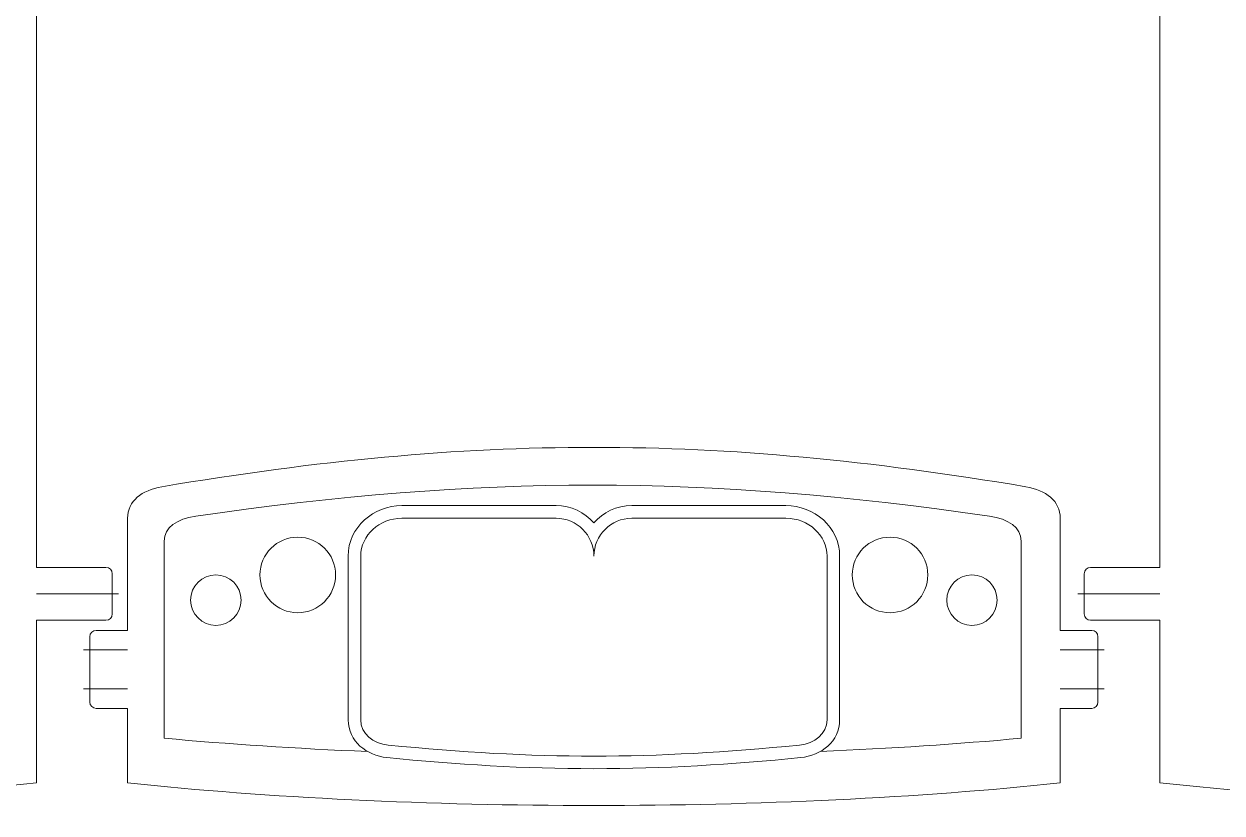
# Model space of a CAD drawing. Header units: centimetres. Extents: x -22.9 to 22.5, y -18.3 to 17.6.
# Drawn here: x -14.63 to -5.12, y 4.91 to 11.17 of the extents above; entities that cross this region are included whole.
import ezdxf

# ---------------------------------------------------------------- set-up
doc = ezdxf.new("R2010")
doc.units = ezdxf.units.CM
doc.header["$MEASUREMENT"] = 0
doc.layers.add('layer 1', color=7, linetype='Continuous')

msp = doc.modelspace()

# ---------------------------------------------------------------- linework, layer by layer
at = {"layer": 'layer 1', "color": 250, "lineweight": 9}
for points, knots in [([(-14.82628, 17.45069), (-14.6615, 17.44223), (-14.52628, 17.31567), (-14.52628, 17.15069), (-14.52628, 17.15069), (-14.52628, 17.15069), (-14.52628, 13.36068), (-14.52628, 13.36068), (-14.52628, 13.36068), (-14.52628, 13.36068), (-13.97626, 13.36068), (-13.97626, 13.36068), (-13.97626, 13.36068), (-13.94876, 13.36068), (-13.92626, 13.33817), (-13.92626, 13.31068), (-13.92626, 13.31068), (-13.92626, 13.31068), (-13.92626, 12.99068), (-13.92626, 12.99068), (-13.92626, 12.99068), (-13.92626, 12.96319), (-13.94877, 12.94068), (-13.97626, 12.94068), (-13.97626, 12.94068), (-13.97626, 12.94068), (-14.52628, 12.94068), (-14.52628, 12.94068), (-14.52628, 12.94068), (-14.52628, 12.94068), (-14.52628, 6.8607), (-14.52628, 6.8607), (-14.52628, 6.8607), (-14.52628, 6.8607), (-13.97626, 6.8607), (-13.97626, 6.8607), (-13.97626, 6.8607), (-13.94876, 6.8607), (-13.92626, 6.83819), (-13.92626, 6.8107), (-13.92626, 6.8107), (-13.92626, 6.8107), (-13.92626, 6.4907), (-13.92626, 6.4907), (-13.92626, 6.4907), (-13.92626, 6.46321), (-13.94877, 6.4407), (-13.97626, 6.4407), (-13.97626, 6.4407), (-13.97626, 6.4407), (-14.52628, 6.4407), (-14.52628, 6.4407), (-14.52628, 6.4407), (-14.52628, 6.4407), (-14.52628, 5.1507), (-14.52628, 5.1507), (-14.52628, 5.1507), (-16.74558, 4.91077), (-19.70698, 4.91077), (-21.92628, 5.1507), (-21.92628, 5.1507), (-21.92628, 5.1507), (-21.92628, 6.4407), (-21.92628, 6.4407), (-21.92628, 6.4407), (-21.92628, 6.4407), (-22.4763, 6.4407), (-22.4763, 6.4407), (-22.4763, 6.4407), (-22.50379, 6.4407), (-22.5263, 6.46321), (-22.5263, 6.4907), (-22.5263, 6.4907), (-22.5263, 6.4907), (-22.5263, 6.8107), (-22.5263, 6.8107), (-22.5263, 6.8107), (-22.5263, 6.83819), (-22.5038, 6.8607), (-22.4763, 6.8607), (-22.4763, 6.8607), (-22.4763, 6.8607), (-21.92628, 6.8607), (-21.92628, 6.8607), (-21.92628, 6.8607), (-21.92628, 6.8607), (-21.92628, 12.94068), (-21.92628, 12.94068), (-21.92628, 12.94068), (-21.92628, 12.94068), (-22.4763, 12.94068), (-22.4763, 12.94068), (-22.4763, 12.94068), (-22.50379, 12.94068), (-22.5263, 12.96319), (-22.5263, 12.99068), (-22.5263, 12.99068), (-22.5263, 12.99068), (-22.5263, 13.31068), (-22.5263, 13.31068), (-22.5263, 13.31068), (-22.5263, 13.33817), (-22.5038, 13.36068), (-22.4763, 13.36068), (-22.4763, 13.36068), (-22.4763, 13.36068), (-21.92628, 13.36068), (-21.92628, 13.36068), (-21.92628, 13.36068), (-21.92628, 13.36068), (-21.92628, 17.15069), (-21.92628, 17.15069), (-21.92628, 17.15069), (-21.92628, 17.31567), (-21.79106, 17.44223), (-21.62628, 17.45069), (-21.62628, 17.45069), (-19.32518, 17.56885), (-17.12738, 17.56885), (-14.82628, 17.45069)], [0, 0, 0, 0, 0.0322581, 0.0322581, 0.0322581, 0.0322581, 0.0645161, 0.0645161, 0.0645161, 0.0645161, 0.0967742, 0.0967742, 0.0967742, 0.0967742, 0.1290323, 0.1290323, 0.1290323, 0.1290323, 0.1612903, 0.1612903, 0.1612903, 0.1612903, 0.1935484, 0.1935484, 0.1935484, 0.1935484, 0.2258065, 0.2258065, 0.2258065, 0.2258065, 0.2580645, 0.2580645, 0.2580645, 0.2580645, 0.2903226, 0.2903226, 0.2903226, 0.2903226, 0.3225806, 0.3225806, 0.3225806, 0.3225806, 0.3548387, 0.3548387, 0.3548387, 0.3548387, 0.3870968, 0.3870968, 0.3870968, 0.3870968, 0.4193548, 0.4193548, 0.4193548, 0.4193548, 0.4516129, 0.4516129, 0.4516129, 0.4516129, 0.483871, 0.483871, 0.483871, 0.483871, 0.516129, 0.516129, 0.516129, 0.516129, 0.5483871, 0.5483871, 0.5483871, 0.5483871, 0.5806452, 0.5806452, 0.5806452, 0.5806452, 0.6129032, 0.6129032, 0.6129032, 0.6129032, 0.6451613, 0.6451613, 0.6451613, 0.6451613, 0.6774194, 0.6774194, 0.6774194, 0.6774194, 0.7096774, 0.7096774, 0.7096774, 0.7096774, 0.7419355, 0.7419355, 0.7419355, 0.7419355, 0.7741935, 0.7741935, 0.7741935, 0.7741935, 0.8064516, 0.8064516, 0.8064516, 0.8064516, 0.8387097, 0.8387097, 0.8387097, 0.8387097, 0.8709677, 0.8709677, 0.8709677, 0.8709677, 0.9032258, 0.9032258, 0.9032258, 0.9032258, 0.9354839, 0.9354839, 0.9354839, 0.9354839, 1, 1, 1, 1]), ([(1.48765, 17.45069), (1.65243, 17.44223), (1.78765, 17.31567), (1.78765, 17.15069), (1.78765, 17.15069), (1.78765, 17.15069), (1.78765, 13.36068), (1.78765, 13.36068), (1.78765, 13.36068), (1.78765, 13.36068), (2.33767, 13.36068), (2.33767, 13.36068), (2.33767, 13.36068), (2.36517, 13.36068), (2.38767, 13.33817), (2.38767, 13.31068), (2.38767, 13.31068), (2.38767, 13.31068), (2.38767, 12.99068), (2.38767, 12.99068), (2.38767, 12.99068), (2.38767, 12.96319), (2.36516, 12.94068), (2.33767, 12.94068), (2.33767, 12.94068), (2.33767, 12.94068), (1.78765, 12.94068), (1.78765, 12.94068), (1.78765, 12.94068), (1.78765, 12.94068), (1.78765, 6.8607), (1.78765, 6.8607), (1.78765, 6.8607), (1.78765, 6.8607), (2.33767, 6.8607), (2.33767, 6.8607), (2.33767, 6.8607), (2.36517, 6.8607), (2.38767, 6.83819), (2.38767, 6.8107), (2.38767, 6.8107), (2.38767, 6.8107), (2.38767, 6.4907), (2.38767, 6.4907), (2.38767, 6.4907), (2.38767, 6.46321), (2.36516, 6.4407), (2.33767, 6.4407), (2.33767, 6.4407), (2.33767, 6.4407), (1.78765, 6.4407), (1.78765, 6.4407), (1.78765, 6.4407), (1.78765, 6.4407), (1.78765, 5.1507), (1.78765, 5.1507), (1.78765, 5.1507), (-0.43165, 4.91077), (-3.39305, 4.91077), (-5.61235, 5.1507), (-5.61235, 5.1507), (-5.61235, 5.1507), (-5.61235, 6.4407), (-5.61235, 6.4407), (-5.61235, 6.4407), (-5.61235, 6.4407), (-6.16237, 6.4407), (-6.16237, 6.4407), (-6.16237, 6.4407), (-6.18986, 6.4407), (-6.21237, 6.46321), (-6.21237, 6.4907), (-6.21237, 6.4907), (-6.21237, 6.4907), (-6.21237, 6.8107), (-6.21237, 6.8107), (-6.21237, 6.8107), (-6.21237, 6.83819), (-6.18987, 6.8607), (-6.16237, 6.8607), (-6.16237, 6.8607), (-6.16237, 6.8607), (-5.61235, 6.8607), (-5.61235, 6.8607), (-5.61235, 6.8607), (-5.61235, 6.8607), (-5.61235, 12.94068), (-5.61235, 12.94068), (-5.61235, 12.94068), (-5.61235, 12.94068), (-6.16237, 12.94068), (-6.16237, 12.94068), (-6.16237, 12.94068), (-6.18986, 12.94068), (-6.21237, 12.96319), (-6.21237, 12.99068), (-6.21237, 12.99068), (-6.21237, 12.99068), (-6.21237, 13.31068), (-6.21237, 13.31068), (-6.21237, 13.31068), (-6.21237, 13.33817), (-6.18987, 13.36068), (-6.16237, 13.36068), (-6.16237, 13.36068), (-6.16237, 13.36068), (-5.61235, 13.36068), (-5.61235, 13.36068), (-5.61235, 13.36068), (-5.61235, 13.36068), (-5.61235, 17.15069), (-5.61235, 17.15069), (-5.61235, 17.15069), (-5.61235, 17.31567), (-5.47713, 17.44223), (-5.31235, 17.45069), (-5.31235, 17.45069), (-3.01125, 17.56885), (-0.81345, 17.56885), (1.48765, 17.45069)], [0, 0, 0, 0, 0.0322581, 0.0322581, 0.0322581, 0.0322581, 0.0645161, 0.0645161, 0.0645161, 0.0645161, 0.0967742, 0.0967742, 0.0967742, 0.0967742, 0.1290323, 0.1290323, 0.1290323, 0.1290323, 0.1612903, 0.1612903, 0.1612903, 0.1612903, 0.1935484, 0.1935484, 0.1935484, 0.1935484, 0.2258065, 0.2258065, 0.2258065, 0.2258065, 0.2580645, 0.2580645, 0.2580645, 0.2580645, 0.2903226, 0.2903226, 0.2903226, 0.2903226, 0.3225806, 0.3225806, 0.3225806, 0.3225806, 0.3548387, 0.3548387, 0.3548387, 0.3548387, 0.3870968, 0.3870968, 0.3870968, 0.3870968, 0.4193548, 0.4193548, 0.4193548, 0.4193548, 0.4516129, 0.4516129, 0.4516129, 0.4516129, 0.483871, 0.483871, 0.483871, 0.483871, 0.516129, 0.516129, 0.516129, 0.516129, 0.5483871, 0.5483871, 0.5483871, 0.5483871, 0.5806452, 0.5806452, 0.5806452, 0.5806452, 0.6129032, 0.6129032, 0.6129032, 0.6129032, 0.6451613, 0.6451613, 0.6451613, 0.6451613, 0.6774194, 0.6774194, 0.6774194, 0.6774194, 0.7096774, 0.7096774, 0.7096774, 0.7096774, 0.7419355, 0.7419355, 0.7419355, 0.7419355, 0.7741935, 0.7741935, 0.7741935, 0.7741935, 0.8064516, 0.8064516, 0.8064516, 0.8064516, 0.8387097, 0.8387097, 0.8387097, 0.8387097, 0.8709677, 0.8709677, 0.8709677, 0.8709677, 0.9032258, 0.9032258, 0.9032258, 0.9032258, 0.9354839, 0.9354839, 0.9354839, 0.9354839, 1, 1, 1, 1]), ([(-6.67583, 7.50069), (-6.51512, 7.47357), (-6.40377, 7.38819), (-6.40377, 7.25069), (-6.40377, 7.25069), (-6.40377, 7.25069), (-6.40377, 6.3607), (-6.40377, 6.3607), (-6.40377, 6.3607), (-6.40377, 6.3607), (-6.15377, 6.3607), (-6.15377, 6.3607), (-6.15377, 6.3607), (-6.12627, 6.3607), (-6.10377, 6.33819), (-6.10377, 6.3107), (-6.10377, 6.3107), (-6.10377, 6.3107), (-6.10377, 5.7907), (-6.10377, 5.7907), (-6.10377, 5.7907), (-6.10377, 5.76321), (-6.12628, 5.7407), (-6.15377, 5.7407), (-6.15377, 5.7407), (-6.15377, 5.7407), (-6.40377, 5.7407), (-6.40377, 5.7407), (-6.40377, 5.7407), (-6.40377, 5.7407), (-6.40377, 5.1507), (-6.40377, 5.1507), (-6.40377, 5.1507), (-8.62307, 4.91077), (-11.58447, 4.91077), (-13.80377, 5.1507), (-13.80377, 5.1507), (-13.80377, 5.1507), (-13.80377, 5.7407), (-13.80377, 5.7407), (-13.80377, 5.7407), (-13.80377, 5.7407), (-14.05377, 5.7407), (-14.05377, 5.7407), (-14.05377, 5.7407), (-14.08126, 5.7407), (-14.10377, 5.76321), (-14.10377, 5.7907), (-14.10377, 5.7907), (-14.10377, 5.7907), (-14.10377, 6.3107), (-14.10377, 6.3107), (-14.10377, 6.3107), (-14.10377, 6.33819), (-14.08127, 6.3607), (-14.05377, 6.3607), (-14.05377, 6.3607), (-14.05377, 6.3607), (-13.80377, 6.3607), (-13.80377, 6.3607), (-13.80377, 6.3607), (-13.80377, 6.3607), (-13.80377, 7.25069), (-13.80377, 7.25069), (-13.80377, 7.25069), (-13.80377, 7.38819), (-13.69242, 7.47357), (-13.53171, 7.50069), (-13.53171, 7.50069), (-11.05996, 7.91779), (-9.14758, 7.91779), (-6.67583, 7.50069)], [0, 0, 0, 0, 0.0526316, 0.0526316, 0.0526316, 0.0526316, 0.1052632, 0.1052632, 0.1052632, 0.1052632, 0.1578947, 0.1578947, 0.1578947, 0.1578947, 0.2105263, 0.2105263, 0.2105263, 0.2105263, 0.2631579, 0.2631579, 0.2631579, 0.2631579, 0.3157895, 0.3157895, 0.3157895, 0.3157895, 0.3684211, 0.3684211, 0.3684211, 0.3684211, 0.4210526, 0.4210526, 0.4210526, 0.4210526, 0.4736842, 0.4736842, 0.4736842, 0.4736842, 0.5263158, 0.5263158, 0.5263158, 0.5263158, 0.5789474, 0.5789474, 0.5789474, 0.5789474, 0.6315789, 0.6315789, 0.6315789, 0.6315789, 0.6842105, 0.6842105, 0.6842105, 0.6842105, 0.7368421, 0.7368421, 0.7368421, 0.7368421, 0.7894737, 0.7894737, 0.7894737, 0.7894737, 0.8421053, 0.8421053, 0.8421053, 0.8421053, 0.8947368, 0.8947368, 0.8947368, 0.8947368, 1, 1, 1, 1]), ([(-8.47143, 5.45069), (-8.35233, 5.46265), (-8.25378, 5.54071), (-8.25378, 5.65069), (-8.25378, 5.65069), (-8.25378, 5.65069), (-8.25378, 6.95069), (-8.25378, 6.95069), (-8.25378, 6.95069), (-8.25378, 7.11569), (-8.4007, 7.25069), (-8.58026, 7.25069), (-8.58026, 7.25069), (-8.58026, 7.25069), (-9.80377, 7.25069), (-9.80377, 7.25069), (-9.80377, 7.25069), (-9.96877, 7.25069), (-10.10377, 7.1157), (-10.10377, 6.95068), (-10.10377, 6.95068), (-10.10377, 7.1157), (-10.23877, 7.25069), (-10.40377, 7.25069), (-10.40377, 7.25069), (-10.40377, 7.25069), (-11.62728, 7.25069), (-11.62728, 7.25069), (-11.62728, 7.25069), (-11.80684, 7.25069), (-11.95376, 7.11569), (-11.95376, 6.95069), (-11.95376, 6.95069), (-11.95376, 6.95069), (-11.95376, 5.65069), (-11.95376, 5.65069), (-11.95376, 5.65069), (-11.95376, 5.54071), (-11.85521, 5.46265), (-11.73611, 5.45069), (-11.73611, 5.45069), (-10.56731, 5.33332), (-9.64023, 5.33332), (-8.47143, 5.45069)], [0, 0, 0, 0, 0.0833333, 0.0833333, 0.0833333, 0.0833333, 0.1666667, 0.1666667, 0.1666667, 0.1666667, 0.25, 0.25, 0.25, 0.25, 0.3333333, 0.3333333, 0.3333333, 0.3333333, 0.4166667, 0.4166667, 0.4166667, 0.4166667, 0.5, 0.5, 0.5, 0.5, 0.5833333, 0.5833333, 0.5833333, 0.5833333, 0.6666667, 0.6666667, 0.6666667, 0.6666667, 0.75, 0.75, 0.75, 0.75, 0.8333333, 0.8333333, 0.8333333, 0.8333333, 1, 1, 1, 1]), ([(-12.45376, 7.10068), (-12.28808, 7.10068), (-12.15376, 6.96636), (-12.15376, 6.80068), (-12.15376, 6.80068), (-12.15376, 6.635), (-12.28808, 6.50068), (-12.45376, 6.50068), (-12.45376, 6.50068), (-12.61944, 6.50068), (-12.75376, 6.635), (-12.75376, 6.80068), (-12.75376, 6.80068), (-12.75376, 6.96636), (-12.61944, 7.10068), (-12.45376, 7.10068)], [0, 0, 0, 0, 0.2, 0.2, 0.2, 0.2, 0.4, 0.4, 0.4, 0.4, 0.6, 0.6, 0.6, 0.6, 1, 1, 1, 1]), ([(-7.75379, 7.10068), (-7.91947, 7.10068), (-8.05379, 6.96636), (-8.05379, 6.80068), (-8.05379, 6.80068), (-8.05379, 6.635), (-7.91947, 6.50068), (-7.75379, 6.50068), (-7.75379, 6.50068), (-7.58811, 6.50068), (-7.45379, 6.635), (-7.45379, 6.80068), (-7.45379, 6.80068), (-7.45379, 6.96636), (-7.58811, 7.10068), (-7.75379, 7.10068)], [0, 0, 0, 0, 0.2, 0.2, 0.2, 0.2, 0.4, 0.4, 0.4, 0.4, 0.6, 0.6, 0.6, 0.6, 1, 1, 1, 1]), ([(-13.10376, 6.80068), (-12.9933, 6.80068), (-12.90376, 6.71114), (-12.90376, 6.60068), (-12.90376, 6.60068), (-12.90376, 6.49022), (-12.9933, 6.40068), (-13.10376, 6.40068), (-13.10376, 6.40068), (-13.21422, 6.40068), (-13.30376, 6.49022), (-13.30376, 6.60068), (-13.30376, 6.60068), (-13.30376, 6.71114), (-13.21422, 6.80068), (-13.10376, 6.80068)], [0, 0, 0, 0, 0.2, 0.2, 0.2, 0.2, 0.4, 0.4, 0.4, 0.4, 0.6, 0.6, 0.6, 0.6, 1, 1, 1, 1]), ([(-7.10379, 6.80068), (-7.21425, 6.80068), (-7.30379, 6.71114), (-7.30379, 6.60068), (-7.30379, 6.60068), (-7.30379, 6.49022), (-7.21425, 6.40068), (-7.10379, 6.40068), (-7.10379, 6.40068), (-6.99333, 6.40068), (-6.90379, 6.49022), (-6.90379, 6.60068), (-6.90379, 6.60068), (-6.90379, 6.71114), (-6.99333, 6.80068), (-7.10379, 6.80068)], [0, 0, 0, 0, 0.2, 0.2, 0.2, 0.2, 0.4, 0.4, 0.4, 0.4, 0.6, 0.6, 0.6, 0.6, 1, 1, 1, 1])]:
    msp.add_open_spline(points, degree=3, knots=knots, dxfattribs=at)
at = {"layer": 'layer 1', "color": 242, "lineweight": 9}
for points, knots in [([(-11.89888, 5.39903), (-12.46502, 5.42268), (-13.01015, 5.45788), (-13.51369, 5.50462), (-13.51369, 5.50462), (-13.51369, 5.50462), (-13.51369, 7.06948), (-13.51369, 7.06948), (-13.51369, 7.06948), (-13.51369, 7.17796), (-13.41137, 7.24532), (-13.26369, 7.26672), (-13.26369, 7.26672), (-10.99235, 7.59578), (-9.23503, 7.59578), (-6.96368, 7.26672), (-6.96368, 7.26672), (-6.81601, 7.24532), (-6.71369, 7.17796), (-6.71369, 7.06948), (-6.71369, 7.06948), (-6.71369, 7.06948), (-6.71369, 5.50462), (-6.71369, 5.50462), (-6.71369, 5.50462), (-7.21088, 5.45847), (-7.74859, 5.42357), (-8.30708, 5.39993)], [0, 0, 0, 0, 0.125, 0.125, 0.125, 0.125, 0.25, 0.25, 0.25, 0.25, 0.375, 0.375, 0.375, 0.375, 0.5, 0.5, 0.5, 0.5, 0.625, 0.625, 0.625, 0.625, 0.75, 0.75, 0.75, 0.75, 1, 1, 1, 1]), ([(-10.10377, 7.2147), (-10.03036, 7.29799), (-9.92299, 7.35069), (-9.80377, 7.35069), (-9.80377, 7.35069), (-9.80377, 7.35069), (-8.58026, 7.35069), (-8.58026, 7.35069), (-8.58026, 7.35069), (-8.35643, 7.35069), (-8.15378, 7.18098), (-8.15378, 6.95069), (-8.15378, 6.95069), (-8.15378, 6.95069), (-8.15378, 5.65069), (-8.15378, 5.65069), (-8.15378, 5.65069), (-8.15378, 5.47972), (-8.30132, 5.36727), (-8.46144, 5.35119), (-8.46144, 5.35119), (-9.00801, 5.2963), (-9.5543, 5.26266), (-10.10377, 5.26266), (-10.10377, 5.26266), (-10.65324, 5.26266), (-11.19953, 5.2963), (-11.7461, 5.35119), (-11.7461, 5.35119), (-11.90622, 5.36727), (-12.05376, 5.47972), (-12.05376, 5.65069), (-12.05376, 5.65069), (-12.05376, 5.65069), (-12.05376, 6.95069), (-12.05376, 6.95069), (-12.05376, 6.95069), (-12.05376, 7.18098), (-11.85111, 7.35069), (-11.62728, 7.35069), (-11.62728, 7.35069), (-11.62728, 7.35069), (-10.40377, 7.35069), (-10.40377, 7.35069), (-10.40377, 7.35069), (-10.28455, 7.35069), (-10.17718, 7.29799), (-10.10377, 7.2147)], [0, 0, 0, 0, 0.0769231, 0.0769231, 0.0769231, 0.0769231, 0.1538462, 0.1538462, 0.1538462, 0.1538462, 0.2307692, 0.2307692, 0.2307692, 0.2307692, 0.3076923, 0.3076923, 0.3076923, 0.3076923, 0.3846154, 0.3846154, 0.3846154, 0.3846154, 0.4615385, 0.4615385, 0.4615385, 0.4615385, 0.5384615, 0.5384615, 0.5384615, 0.5384615, 0.6153846, 0.6153846, 0.6153846, 0.6153846, 0.6923077, 0.6923077, 0.6923077, 0.6923077, 0.7692308, 0.7692308, 0.7692308, 0.7692308, 0.8461538, 0.8461538, 0.8461538, 0.8461538, 1, 1, 1, 1])]:
    msp.add_open_spline(points, degree=3, knots=knots, dxfattribs=at)
for points in [[(-9.9547, 7.20969), (-9.9547, 7.20969), (-9.9547, 7.21104), (-9.9547, 7.21104)], [(-10.0547, 7.11681), (-10.0547, 7.11681), (-10.0547, 7.11461), (-10.0547, 7.11461)]]:
    msp.add_open_spline(points, degree=3, dxfattribs=at)
at = {"layer": 'layer 1', "color": 250, "lineweight": 9}
for points in [[(-14.52628, 6.6507), (-14.52628, 6.6507), (-13.87628, 6.6507), (-13.87628, 6.6507)], [(-5.61235, 6.6507), (-5.61235, 6.6507), (-6.26235, 6.6507), (-6.26235, 6.6507)], [(-14.15377, 6.2057), (-14.15377, 6.2057), (-13.80377, 6.2057), (-13.80377, 6.2057)], [(-6.05377, 6.2057), (-6.05377, 6.2057), (-6.40377, 6.2057), (-6.40377, 6.2057)], [(-14.15377, 5.8957), (-14.15377, 5.8957), (-13.80377, 5.8957), (-13.80377, 5.8957)], [(-6.05377, 5.8957), (-6.05377, 5.8957), (-6.40377, 5.8957), (-6.40377, 5.8957)]]:
    msp.add_open_spline(points, degree=3, dxfattribs=at)

doc.saveas('drawing.dxf')
